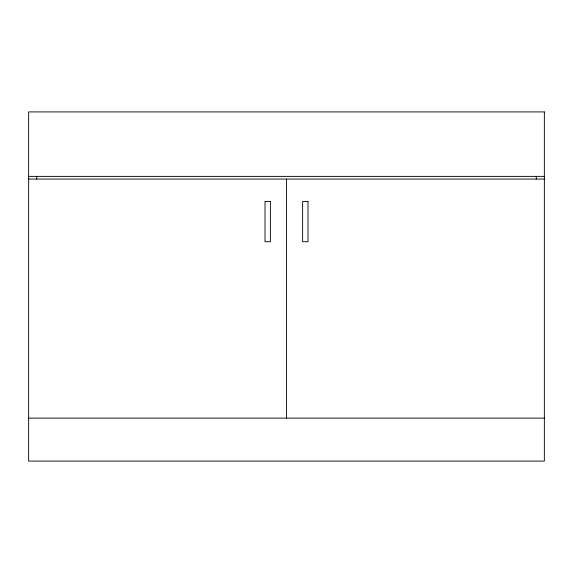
<?xml version="1.0" encoding="UTF-8"?>
<svg xmlns="http://www.w3.org/2000/svg" width="573" height="573" viewBox="0 0 573 573"><rect width="100%" height="100%" fill="white"/><g stroke="black" fill="none" stroke-linecap="round" stroke-linejoin="round"><path stroke-width="0.86" d="M28.65 176.377L544.35 176.377M28.65 179.062L544.35 179.062M28.65 418.111L544.35 418.111M536.292 176.369L536.292 179.062M286.5 179.062L286.5 418.111M36.708 176.369L36.708 179.062M544.35 111.914L28.65 111.914L28.65 461.086L544.35 461.086L544.35 111.914M270.384 201.438L265.013 201.438L265.013 241.727L270.384 241.727L270.384 201.438M307.988 201.438L302.616 201.438L302.616 241.727L307.988 241.727L307.988 201.438"/></g></svg>
